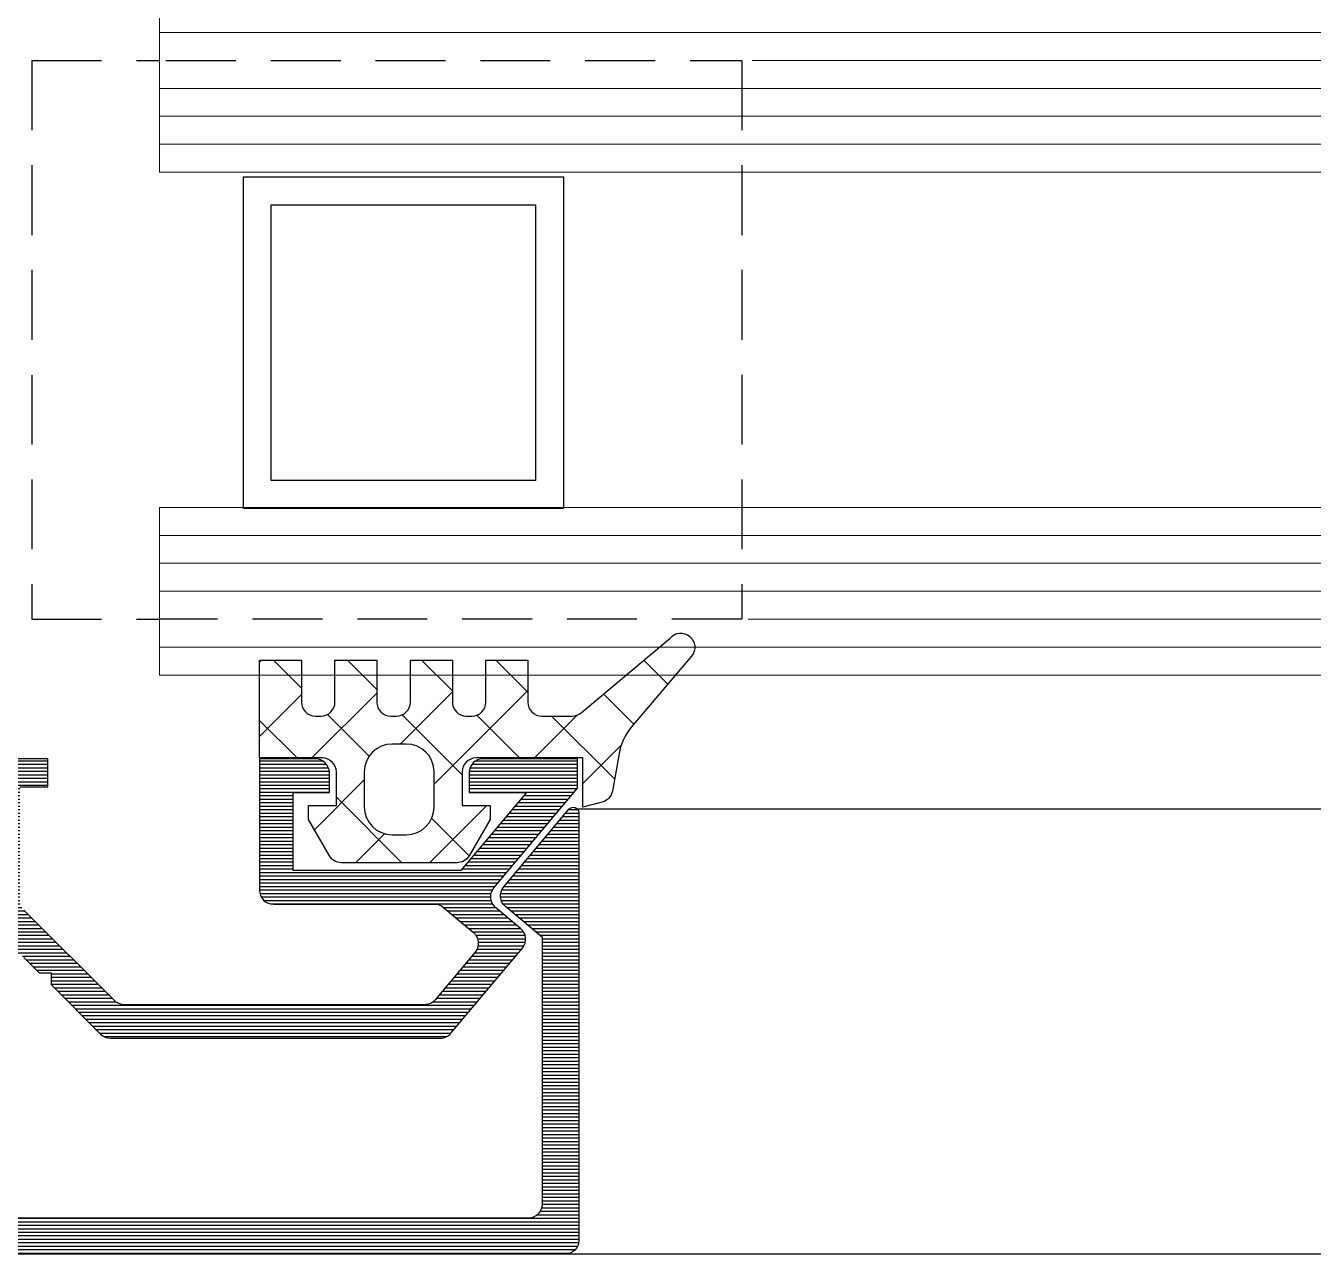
# Model space of a CAD drawing. Header units: millimetres. Extents: x 809 to 8159, y 33 to 4533.
# Drawn here: x 4013.573 to 4018.179, y 1262.412 to 1266.809 of the extents above; entities that cross this region are included whole.
import ezdxf

# ---------------------------------------------------------------- set-up
doc = ezdxf.new("R2010")
doc.units = ezdxf.units.MM
doc.linetypes.add('HIDDEN', pattern=[0.375, 0.25, -0.125])
for name, color, linetype in [('5', 11, 'Continuous'), ('FITILLER', 240, 'Continuous'), ('GORUNUS-TARAMA', 11, 'Continuous')]:
    doc.layers.add(name, color=color, linetype=linetype)
doc.layers.add('cam', color=5, linetype='Continuous', lineweight=0)
pattern_1 = [(360, (35892.03555761799, -7418.084297496189), (2.296212748401288e-18, 0.0125), [])]

# ---------------------------------------------------------------- blocks, each defined once
blk = doc.blocks.new('ajsdfxcvzx')
h = blk.add_hatch()
h.set_pattern_fill('LINE', color=256, scale=0.09999999999999996, angle=360, style=0)
h.set_pattern_definition(pattern_1)
edge = h.paths.add_edge_path()
edge.add_line((35967.5292230212, -7327.489108377104), (35966.9294593913, -7327.489108377104))
edge.add_line((35966.9294593913, -7327.489108377104), (35966.69451149457, -7327.209108377105))
edge.add_line((35966.69451149457, -7327.209108377105), (35966.8992230212, -7327.209108377105))
edge.add_line((35966.8992230212, -7327.209108377105), (35966.8992230212, -7327.139108377105))
edge.add_arc((35966.8492230212, -7327.139108377105), 0.04999999999563443, 0, 90)
edge.add_line((35966.8492230212, -7327.089108377109), (35966.51194359521, -7327.089108377109))
edge.add_line((35966.51194359521, -7327.089108377109), (35966.51194359521, -7327.194532273319))
edge.add_line((35966.51194359521, -7327.194532273319), (35966.81059890072, -7327.550455806613))
edge.add_arc((35966.77229667857, -7327.582595187097), 0.0500000000012859, -50.000000001283524, 39.999999998716476, ccw=False)
edge.add_line((35966.80443605905, -7327.620897409255), (35966.71494105351, -7327.695992635392))
edge.add_arc((35966.747080434, -7327.734294857546), 0.04999999999849904, 130.0000000013962, 220.0000000072694)
edge.add_line((35966.70877821185, -7327.766434238034), (35966.96454712368, -7328.071247757591))
edge.add_arc((35967.00284934584, -7328.039108377106), 0.05000000000685961, 219.9999999933572, 269.9999999916624)
edge.add_line((35967.00284934584, -7328.089108377109), (35968.18238515398, -7328.089108377109))
edge.add_arc((35968.18238515398, -7328.039108377107), 0.05000000000200089, 270, 315.0000000007369)
edge.add_line((35968.21774049304, -7328.074463716166), (35968.39492126866, -7327.89728294055))
edge.add_line((35968.39492126866, -7327.89728294055), (35968.39492126866, -7327.854856533679))
edge.add_line((35968.39492126866, -7327.854856533679), (35968.43734767553, -7327.854856533679))
edge.add_line((35968.43734767553, -7327.854856533679), (35968.49229893427, -7327.79990527494))
edge.add_arc((35968.52765427333, -7327.835260613999), 0.04999999999975119, 90, 135.000000000737, ccw=False)
edge.add_line((35968.52765427333, -7327.785260613997), (35969.48623291709, -7327.785260613997))
edge.add_arc((35969.48623291709, -7327.835260613999), 0.05000000000200089, 44.99999999926308, 90, ccw=False)
edge.add_line((35969.52158825615, -7327.79990527494), (35969.57653951489, -7327.854856533679))
edge.add_line((35969.57653951489, -7327.854856533679), (35969.61896592176, -7327.854856533679))
edge.add_line((35969.61896592176, -7327.854856533679), (35969.61896592176, -7327.89728294055))
edge.add_line((35969.61896592176, -7327.89728294055), (35969.79614669738, -7328.074463716166))
edge.add_arc((35969.83150203644, -7328.039108377107), 0.04999999999975119, 224.999999999263, 270)
edge.add_line((35969.83150203644, -7328.089108377109), (35971.01103784458, -7328.089108377109))
edge.add_arc((35971.01103784458, -7328.039108377106), 0.05000000000291038, 270.0000000083376, 320.0000000066428)
edge.add_line((35971.04934006674, -7328.071247757591), (35971.30510897857, -7327.766434238034))
edge.add_arc((35971.26680675642, -7327.734294857546), 0.04999999999805064, 319.9999999927306, 409.9999999986037)
edge.add_line((35971.29894613691, -7327.695992635392), (35971.20945113137, -7327.620897409255))
edge.add_arc((35971.24159051185, -7327.582595187097), 0.0500000000012859, 140.0000000012835, 230.0000000012835, ccw=False)
edge.add_line((35971.2032882897, -7327.550455806613), (35971.50194359521, -7327.194532273319))
edge.add_line((35971.50194359521, -7327.194532273319), (35971.50194359521, -7327.089108377109))
edge.add_line((35971.50194359521, -7327.089108377109), (35971.16466416922, -7327.089108377109))
edge.add_arc((35971.16466416922, -7327.139108377105), 0.04999999999563443, 90, 180)
edge.add_line((35971.11466416922, -7327.139108377105), (35971.11466416922, -7327.209108377105))
edge.add_line((35971.11466416922, -7327.209108377105), (35971.31937569585, -7327.209108377105))
edge.add_line((35971.31937569585, -7327.209108377105), (35971.08442779912, -7327.489108377104))
edge.add_line((35971.08442779912, -7327.489108377104), (35970.48466416922, -7327.489108377104))
edge.add_line((35970.48466416922, -7327.489108377104), (35970.48466416922, -7327.209108377105))
edge.add_line((35970.48466416922, -7327.209108377105), (35970.61466416922, -7327.209108377105))
edge.add_line((35970.61466416922, -7327.209108377105), (35970.61466416922, -7327.139108377105))
edge.add_arc((35970.56466416923, -7327.139108377109), 0.04999999999563443, 4.168816632451847e-09, 90.00000000833764)
edge.add_line((35970.56466416922, -7327.089108377109), (35970.36466416922, -7327.089108377109))
edge.add_line((35970.36466416922, -7327.089108377109), (35970.36466416922, -7327.559108377111))
edge.add_arc((35970.41466416922, -7327.559108377111), 0.04999999999563443, 180, 270)
edge.add_line((35970.41466416922, -7327.609108377106), (35970.99051613902, -7327.609108377106))
edge.add_arc((35970.99051613901, -7327.659108377096), 0.04999999999017746, 49.99999999190459, 89.99999999166238, ccw=False)
edge.add_line((35971.0226555195, -7327.620806154951), (35971.12988629057, -7327.710783455401))
edge.add_arc((35971.09774691008, -7327.749085677558), 0.0500000000012859, -39.999999998716476, 50.000000001283524, ccw=False)
edge.add_line((35971.13604913224, -7327.781225058043), (35970.99338314776, -7327.951247757588))
edge.add_arc((35970.9550809256, -7327.919108377104), 0.05000000000685961, 270.0000000083376, 320.0000000066428, ccw=False)
edge.add_line((35970.9550809256, -7327.969108377107), (35969.88120766392, -7327.969108377107))
edge.add_arc((35969.88120766392, -7327.919108377105), 0.05000000000200089, 224.9999999992631, 270, ccw=False)
edge.add_line((35969.84585232486, -7327.954463716163), (35969.52158825615, -7327.630199647454))
edge.add_arc((35969.55694359521, -7327.594844308392), 0.05000000000232364, 180.0000000031266, 225.0000000022108, ccw=False)
edge.add_line((35969.50694359521, -7327.594844308394), (35969.50694359521, -7327.189108377108))
edge.add_line((35969.50694359521, -7327.189108377108), (35969.60694359521, -7327.189108377108))
edge.add_line((35969.60694359521, -7327.189108377108), (35969.60694359521, -7327.089108377109))
edge.add_line((35969.60694359521, -7327.089108377109), (35969.30694359521, -7327.089108377109))
edge.add_arc((35969.30694359521, -7327.139108377109), 0.0499999999992724, 89.99999999166236, 179.9999999958312)
edge.add_line((35969.25694359521, -7327.139108377105), (35969.25694359521, -7327.209108377105))
edge.add_line((35969.25694359521, -7327.209108377105), (35969.38694359521, -7327.209108377105))
edge.add_line((35969.38694359521, -7327.209108377105), (35969.38694359521, -7327.585260614))
edge.add_arc((35969.33694359522, -7327.585260614), 0.04999999998835847, -90.00000000833762, 0, ccw=False)
edge.add_line((35969.33694359521, -7327.635260613995), (35968.67694359521, -7327.635260613995))
edge.add_arc((35968.6769435952, -7327.585260614), 0.04999999999563443, 180, 270.0000000083376, ccw=False)
edge.add_line((35968.62694359521, -7327.585260614), (35968.62694359521, -7327.209108377105))
edge.add_line((35968.62694359521, -7327.209108377105), (35968.75694359521, -7327.209108377105))
edge.add_line((35968.75694359521, -7327.209108377105), (35968.75694359521, -7327.139108377105))
edge.add_arc((35968.70694359521, -7327.139108377105), 0.04999999999563443, 0, 90)
edge.add_line((35968.70694359521, -7327.089108377109), (35968.40694359521, -7327.089108377109))
edge.add_line((35968.40694359521, -7327.089108377109), (35968.40694359521, -7327.189108377108))
edge.add_line((35968.40694359521, -7327.189108377108), (35968.50694359521, -7327.189108377108))
edge.add_line((35968.50694359521, -7327.189108377108), (35968.50694359521, -7327.594844308394))
edge.add_arc((35968.45694359521, -7327.594844308392), 0.05000000000291038, 314.99999999778913, 359.9999999968734, ccw=False)
edge.add_line((35968.49229893427, -7327.630199647454), (35968.16803486556, -7327.954463716163))
edge.add_arc((35968.1326795265, -7327.919108377105), 0.04999999999975119, 270, 315.0000000007369, ccw=False)
edge.add_line((35968.1326795265, -7327.969108377107), (35967.05880626482, -7327.969108377107))
edge.add_arc((35967.05880626482, -7327.919108377104), 0.05000000000291038, 219.9999999933572, 269.9999999916624, ccw=False)
edge.add_line((35967.02050404266, -7327.951247757588), (35966.87783805818, -7327.781225058043))
edge.add_arc((35966.91614028034, -7327.749085677558), 0.0500000000012859, 129.9999999987166, 219.9999999987166, ccw=False)
edge.add_line((35966.88400089985, -7327.710783455401), (35966.99123167092, -7327.620806154951))
edge.add_arc((35967.02337105141, -7327.659108377106), 0.05000000000387265, 90.00000000833762, 130.0000000071133, ccw=False)
edge.add_line((35967.02337105141, -7327.609108377106), (35967.5992230212, -7327.609108377106))
edge.add_arc((35967.5992230212, -7327.559108377111), 0.04999999999563443, 270, 360)
edge.add_line((35967.6492230212, -7327.559108377111), (35967.6492230212, -7327.089108377109))
edge.add_line((35967.6492230212, -7327.089108377109), (35967.4492230212, -7327.089108377109))
edge.add_arc((35967.44922302119, -7327.139108377109), 0.0499999999992724, 89.99999999166236, 179.9999999958312)
edge.add_line((35967.3992230212, -7327.139108377105), (35967.3992230212, -7327.209108377105))
edge.add_line((35967.3992230212, -7327.209108377105), (35967.5292230212, -7327.209108377105))
edge.add_line((35967.5292230212, -7327.209108377105), (35967.5292230212, -7327.489108377104))
h = blk.add_hatch()
h.set_pattern_fill('LINE', color=256, scale=0.09999999999999996, angle=360, style=0)
h.set_pattern_definition(pattern_1)
edge = h.paths.add_edge_path()
edge.add_arc((35966.68694359521, -7328.682416149419), 0.05000000000291038, 180, 270)
edge.add_line((35966.68694359521, -7328.732416149422), (35971.32694359521, -7328.732416149422))
edge.add_arc((35971.32694359521, -7328.682416149419), 0.05000000000291038, 270, 360)
edge.add_line((35971.37694359521, -7328.682416149419), (35971.37694359521, -7327.728805091658))
edge.add_line((35971.37694359521, -7327.728805091658), (35971.24467193269, -7327.617815988418))
edge.add_arc((35971.27681131317, -7327.579513766264), 0.04999999999382215, 139.9999999991176, 230.0000000049908, ccw=False)
edge.add_line((35971.23850909102, -7327.547374385784), (35971.47162270635, -7327.269560397228))
edge.add_arc((35971.48694359521, -7327.282416149419), 0.01999999999553322, 5.211006737226853e-09, 139.999999998833, ccw=False)
edge.add_line((35971.50694359521, -7327.282416149417), (35971.50694359521, -7328.812416149416))
edge.add_arc((35971.45694359521, -7328.81241614942), 0.05000000000291038, -89.99999999166238, 4.168782652413938e-09, ccw=False)
edge.add_line((35971.45694359521, -7328.862416149419), (35966.55694359521, -7328.862416149419))
edge.add_arc((35966.55694359521, -7328.812416149416), 0.05000000000291038, 180, 270, ccw=False)
edge.add_line((35966.50694359521, -7328.812416149416), (35966.50694359521, -7327.282416149417))
edge.add_arc((35966.52694359521, -7327.282416149419), 0.02000000000407454, 40.00000000116688, 179.999999994789, ccw=False)
edge.add_line((35966.54226448407, -7327.269560397228), (35966.7753780994, -7327.547374385784))
edge.add_arc((35966.73707587725, -7327.579513766264), 0.04999999999337374, -50.000000004990795, 40.00000000088238, ccw=False)
edge.add_line((35966.76921525773, -7327.617815988418), (35966.63694359521, -7327.728805091658))
edge.add_line((35966.63694359521, -7327.728805091658), (35966.63694359521, -7328.682416149419))
at = {"layer": 'FITILLER'}
h = blk.add_hatch(dxfattribs=at)
h.set_pattern_fill('NET', color=256, scale=1.499999999999999, angle=494.9999999999999, style=0)
h.set_pattern_definition([(135, (35816.60921689211, -7341.505003427203), (-0.1325825214724775, -0.1325825214724777), []), (225, (35816.60921689211, -7341.505003427203), (0.1325825214724776, -0.1325825214724777), [])])
edge = h.paths.add_edge_path(flags=16)
edge.add_arc((35970.88966416923, -7327.261022450723), 0.1000000000021828, 270, 360.0000000020844)
edge.add_line((35970.98966416922, -7327.261022450719), (35970.98966416922, -7327.136022450719))
edge.add_arc((35970.88966416923, -7327.136022450719), 0.09999999999126885, 0, 90.00000000416884)
edge.add_line((35970.88966416923, -7327.03602245072), (35970.83966416922, -7327.03602245072))
edge.add_arc((35970.83966416922, -7327.136022450719), 0.09999999999854481, 89.99999999583119, 180)
edge.add_line((35970.73966416922, -7327.136022450719), (35970.73966416922, -7327.261022450719))
edge.add_arc((35970.83966416922, -7327.261022450723), 0.09999999999854481, 179.9999999979156, 270)
edge.add_line((35970.83966416922, -7327.361022450725), (35970.88966416923, -7327.361022450725))
edge = h.paths.add_edge_path()
edge.add_arc((35971.84819601767, -7327.104234076733), 0.2000000000081406, 139.7668578428056, 169.9999999991687)
edge.add_line((35971.65123446706, -7327.069504441195), (35971.6274748997, -7327.204251643572))
edge.add_arc((35971.57823451205, -7327.19556923469), 0.04999999999795689, 285.0000000019992, 350.00000000101073, ccw=False)
edge.add_line((35971.59117546431, -7327.243865526001), (35971.52194359521, -7327.26241614942))
edge.add_line((35971.52194359521, -7327.26241614942), (35971.52194359521, -7327.086022450716))
edge.add_line((35971.52194359521, -7327.086022450716), (35971.13966416923, -7327.086022450716))
edge.add_arc((35971.13966416923, -7327.136022450719), 0.05000000000291038, 90, 180)
edge.add_line((35971.08966416922, -7327.136022450719), (35971.08966416922, -7327.256022450722))
edge.add_line((35971.08966416922, -7327.256022450722), (35971.18966416922, -7327.256022450722))
edge.add_line((35971.18966416922, -7327.256022450722), (35971.18966416922, -7327.306022450717))
edge.add_line((35971.18966416922, -7327.306022450717), (35971.11460863423, -7327.436022450722))
edge.add_arc((35971.07130736404, -7327.411022450718), 0.04999999999695656, 269.9999999916624, 329.9999999924507, ccw=False)
edge.add_line((35971.07130736404, -7327.461022450716), (35970.65802097441, -7327.461022450716))
edge.add_arc((35970.65802097441, -7327.411022450718), 0.04999999999836291, 210.0000000033805, 270, ccw=False)
edge.add_line((35970.61471970422, -7327.436022450722), (35970.53966416922, -7327.306022450717))
edge.add_line((35970.53966416922, -7327.306022450717), (35970.53966416922, -7327.256022450722))
edge.add_line((35970.53966416922, -7327.256022450722), (35970.63966416923, -7327.256022450722))
edge.add_line((35970.63966416923, -7327.256022450722), (35970.63966416923, -7327.136022450719))
edge.add_arc((35970.58966416922, -7327.136022450719), 0.05000000000291038, 0, 90)
edge.add_line((35970.58966416922, -7327.086022450716), (35970.36466416922, -7327.086022450716))
edge.add_line((35970.36466416922, -7327.086022450716), (35970.36466416922, -7326.736022450725))
edge.add_line((35970.36466416922, -7326.736022450725), (35970.51466416923, -7326.736022450725))
edge.add_line((35970.51466416923, -7326.736022450725), (35970.51466416923, -7326.886022450719))
edge.add_arc((35970.56466416922, -7326.886022450723), 0.04999999999563443, 179.9999999958312, 270)
edge.add_line((35970.56466416922, -7326.936022450722), (35970.58466416923, -7326.936022450722))
edge.add_arc((35970.58466416923, -7326.886022450723), 0.0499999999992724, 270, 360.0000000041688)
edge.add_line((35970.63466416922, -7326.886022450719), (35970.63466416922, -7326.736022450725))
edge.add_line((35970.63466416922, -7326.736022450725), (35970.78466416922, -7326.736022450725))
edge.add_line((35970.78466416922, -7326.736022450725), (35970.78466416922, -7326.886022450719))
edge.add_arc((35970.83466416923, -7326.886022450719), 0.05000000000291038, 180, 270)
edge.add_line((35970.83466416923, -7326.936022450722), (35970.85466416922, -7326.936022450722))
edge.add_arc((35970.85466416922, -7326.886022450719), 0.05000000000291038, 270, 360)
edge.add_line((35970.90466416923, -7326.886022450719), (35970.90466416923, -7326.736022450725))
edge.add_line((35970.90466416923, -7326.736022450725), (35971.05466416922, -7326.736022450725))
edge.add_line((35971.05466416922, -7326.736022450725), (35971.05466416922, -7326.886022450719))
edge.add_arc((35971.10466416922, -7326.886022450719), 0.05000000000291038, 180, 270)
edge.add_line((35971.10466416922, -7326.936022450722), (35971.12466416923, -7326.936022450722))
edge.add_arc((35971.12466416922, -7326.886022450723), 0.0499999999992724, 270.0000000083376, 360.0000000041688)
edge.add_line((35971.17466416922, -7326.886022450719), (35971.17466416922, -7326.736022450725))
edge.add_line((35971.17466416922, -7326.736022450725), (35971.32466416922, -7326.736022450725))
edge.add_line((35971.32466416922, -7326.736022450725), (35971.32466416922, -7326.886022450719))
edge.add_arc((35971.37466416923, -7326.886022450719), 0.05000000000291038, 180, 270)
edge.add_line((35971.37466416923, -7326.936022450722), (35971.48282557617, -7326.936022450722))
edge.add_arc((35971.48282557617, -7326.886022450722), 0.0500000000001819, 270.0000000083376, 310.0000000071133)
edge.add_line((35971.51496495666, -7326.924324672877), (35971.83377246809, -7326.656813407619))
edge.add_arc((35971.87194359521, -7326.689108377108), 0.04999999999794912, -40.23314215918339, 139.7668578354312, ccw=False)
edge.add_line((35971.91011472233, -7326.721403346597), (35971.69551150916, -7326.975054198785))
at = {"linetype": 'HIDDEN'}
for p, q in [((35969.54992871052, -7324.589108377109), (35970.00694359521, -7324.589108377109)), ((35969.54992871052, -7324.589108377109), (35969.54992871052, -7326.589108377109)), ((35970.03013166295, -7324.589108377109), (35972.08992871052, -7324.589108377109)), ((35972.08992871052, -7324.589108377109), (35972.08992871052, -7326.589108377109)), ((35969.54992871052, -7326.589108377109), (35970.00694359521, -7326.589108377109)), ((35972.08992871052, -7326.589108377109), (35970.00694359521, -7326.589108377109))]:
    blk.add_line(p, q, dxfattribs=at)
blk.add_line((35970.30694359521, -7326.192936083706), (35970.30694359521, -7325.5929360837))
for points in [[(35970.30694359521, -7326.192936083706), (35970.30694359521, -7325.006359643707), (35971.45251006358, -7325.006359643707), (35971.45251006358, -7326.192936083706)], [(35970.40694359521, -7326.0929360837), (35970.40694359521, -7325.106359643705), (35971.35251006358, -7325.106359643705), (35971.35251006358, -7326.0929360837)]]:
    blk.add_lwpolyline(points, close=True)
for points in [[(35969.52158825615, -7327.79990527494), (35969.57653951489, -7327.854856533679), (35969.61896592176, -7327.854856533679), (35969.61896592176, -7327.89728294055), (35969.79614669738, -7328.074463716166, 0.198912367379658), (35969.83150203644, -7328.089108377109), (35971.01103784458, -7328.089108377109, 0.2216946626429265), (35971.04934006674, -7328.071247757591), (35971.30510897857, -7327.766434238034, 0.4142135623732124), (35971.29894613691, -7327.695992635392), (35971.20945113137, -7327.620897409255, -0.4142135623731674), (35971.2032882897, -7327.550455806613), (35971.50194359521, -7327.194532273319), (35971.50194359521, -7327.089108377109), (35971.16466416922, -7327.089108377109, 0.4142135623730951), (35971.11466416922, -7327.139108377105), (35971.11466416922, -7327.209108377105), (35971.31937569585, -7327.209108377105), (35971.08442779912, -7327.489108377104), (35970.48466416922, -7327.489108377104), (35970.48466416922, -7327.209108377105), (35970.61466416922, -7327.209108377105), (35970.61466416922, -7327.139108377105, 0.4142135623730951), (35970.56466416922, -7327.089108377109), (35970.36466416922, -7327.089108377109), (35970.36466416922, -7327.559108377111, 0.4142135623730951), (35970.41466416922, -7327.609108377106), (35970.99051613902, -7327.609108377106, -0.1763269807083681), (35971.0226555195, -7327.620806154951), (35971.12988629057, -7327.710783455401, -0.4142135623732124), (35971.13604913224, -7327.781225058043), (35970.99338314776, -7327.951247757588, -0.2216946626429333), (35970.9550809256, -7327.969108377107), (35969.88120766392, -7327.969108377107, -0.1989123673796371), (35969.84585232486, -7327.954463716163), (35969.52158825615, -7327.630199647454, -0.198912367379658)], [(35969.50694359521, -7327.189108377108), (35969.60694359521, -7327.189108377108), (35969.60694359521, -7327.089108377109), (35969.30694359521, -7327.089108377109, 0.4142135623730951)]]:
    blk.add_lwpolyline(points, format="xyb")
blk.add_lwpolyline([(35966.63694359521, -7328.682416149419, 0.4142135623730951), (35966.68694359521, -7328.732416149422), (35971.32694359521, -7328.732416149422, 0.4142135623730951), (35971.37694359521, -7328.682416149419), (35971.37694359521, -7327.728805091658), (35971.24467193269, -7327.617815988418, -0.4142135623731419), (35971.23850909102, -7327.547374385784), (35971.47162270635, -7327.269560397228, -0.7002075382095383), (35971.50694359521, -7327.282416149417), (35971.50694359521, -7328.812416149416, -0.4142135623730617), (35971.45694359521, -7328.862416149419), (35966.55694359521, -7328.862416149419, -0.4142135623730951), (35966.50694359521, -7328.812416149416), (35966.50694359521, -7327.282416149417, -0.7002075382097253), (35966.54226448407, -7327.269560397228), (35966.7753780994, -7327.547374385784, -0.414213562373189), (35966.76921525773, -7327.617815988418), (35966.63694359521, -7327.728805091658)], format="xyb", close=True)
at = {"layer": '5'}
for p, q in [((36079.20939670269, -7327.269491401308), (35971.50220632386, -7327.269491401301)), ((36079.20939670269, -7328.862416149419), (35971.45694359521, -7328.862416149419))]:
    blk.add_line(p, q, dxfattribs=at)
at = {"layer": 'cam'}
for p, q in [((35970.00694359521, -7324.389108377112), (35970.00694359521, -7324.989108377104)), ((35994.77054872729, -7324.489108377111), (35970.00694359521, -7324.489108377104)), ((35972.63697558393, -7324.589108377109), (35972.12768722839, -7324.589108377109)), ((35994.77054872729, -7324.589108377109), (35972.55236860742, -7324.589108377109)), ((35972.63697558393, -7324.689108377108), (35970.00694359521, -7324.689108377108)), ((35994.77054872729, -7324.689108377115), (35972.55236860742, -7324.689108377108)), ((35972.63697558393, -7324.789108377106), (35970.00694359521, -7324.789108377106)), ((35994.77054872729, -7324.789108377106), (35972.55236860742, -7324.789108377106)), ((35994.77054872729, -7324.889108377112), (35970.00694359521, -7324.889108377112)), ((35994.77054872729, -7324.989108377104), (35970.00694359521, -7324.989108377104)), ((35994.77054872729, -7326.189108377101), (35970.00694359521, -7326.189108377108)), ((35970.00694359521, -7326.789108377106), (35970.00694359521, -7326.189108377108)), ((35994.77054872729, -7326.289108377106), (35970.00694359521, -7326.289108377106)), ((35972.63697558393, -7326.389108377112), (35970.00694359521, -7326.389108377112)), ((35994.77054872729, -7326.389108377105), (35972.55236860742, -7326.389108377112)), ((35972.63697558393, -7326.489108377104), (35970.00694359521, -7326.489108377104)), ((35994.77054872729, -7326.489108377111), (35972.55236860742, -7326.489108377104)), ((35970.01083245967, -7326.589108377109), (35970.00694359521, -7326.589108377109)), ((35972.63697558393, -7326.589108377109), (35972.11284520166, -7326.589108377109)), ((35994.77054872729, -7326.589108377109), (35972.55236860742, -7326.589108377109)), ((35994.77054872729, -7326.689108377108), (35970.00694359521, -7326.689108377108)), ((35994.77054872729, -7326.789108377106), (35970.00694359521, -7326.789108377106))]:
    blk.add_line(p, q, dxfattribs=at)
at = {"layer": 'FITILLER'}
for points in [[(35971.69551150916, -7326.975054198785, 0.1326875429165003), (35971.65123446706, -7327.069504441195), (35971.6274748997, -7327.204251643572, -0.2914734195860864), (35971.59117546431, -7327.243865526001), (35971.52194359521, -7327.26241614942), (35971.52194359521, -7327.086022450716), (35971.13966416923, -7327.086022450716, 0.4142135623730951), (35971.08966416922, -7327.136022450719), (35971.08966416922, -7327.256022450722), (35971.18966416922, -7327.256022450722), (35971.18966416922, -7327.306022450717), (35971.11460863423, -7327.436022450722, -0.267949192431109), (35971.07130736404, -7327.461022450716), (35970.65802097441, -7327.461022450716, -0.2679491924311237), (35970.61471970422, -7327.436022450722), (35970.53966416922, -7327.306022450717), (35970.53966416922, -7327.256022450722), (35970.63966416923, -7327.256022450722), (35970.63966416923, -7327.136022450719, 0.4142135623730951), (35970.58966416922, -7327.086022450716), (35970.36466416922, -7327.086022450716), (35970.36466416922, -7326.736022450725), (35970.51466416923, -7326.736022450725), (35970.51466416923, -7326.886022450719, 0.4142135623730951), (35970.56466416922, -7326.936022450722), (35970.58466416923, -7326.936022450722, 0.4142135623730951), (35970.63466416922, -7326.886022450719), (35970.63466416922, -7326.736022450725), (35970.78466416922, -7326.736022450725), (35970.78466416922, -7326.886022450719, 0.4142135623730951), (35970.83466416923, -7326.936022450722), (35970.85466416922, -7326.936022450722, 0.4142135623730951), (35970.90466416923, -7326.886022450719), (35970.90466416923, -7326.736022450725), (35971.05466416922, -7326.736022450725), (35971.05466416922, -7326.886022450719, 0.4142135623730951), (35971.10466416922, -7326.936022450722), (35971.12466416923, -7326.936022450722, 0.4142135623730951), (35971.17466416922, -7326.886022450719), (35971.17466416922, -7326.736022450725), (35971.32466416922, -7326.736022450725), (35971.32466416922, -7326.886022450719, 0.4142135623730951), (35971.37466416923, -7326.936022450722), (35971.48282557617, -7326.936022450722, 0.1763269807084748), (35971.51496495666, -7326.924324672877), (35971.83377246809, -7326.656813407619, -1.000000000000021), (35971.91011472233, -7326.721403346597)], [(35970.88966416923, -7327.361022450725, 0.4142135623730951), (35970.98966416922, -7327.261022450719), (35970.98966416922, -7327.136022450719, 0.4142135623730951), (35970.88966416923, -7327.03602245072), (35970.83966416922, -7327.03602245072, 0.4142135623731117), (35970.73966416922, -7327.136022450719), (35970.73966416922, -7327.261022450719, 0.4142135623730951), (35970.83966416922, -7327.361022450725)]]:
    blk.add_lwpolyline(points, format="xyb", close=True, dxfattribs=at)

msp = doc.modelspace()

# ---------------------------------------------------------------- block references
at = {"layer": 'GORUNUS-TARAMA'}
msp.add_blockref('ajsdfxcvzx', (-31955.95567726321, 8591.274052643628), dxfattribs=at)

doc.saveas('drawing.dxf')
